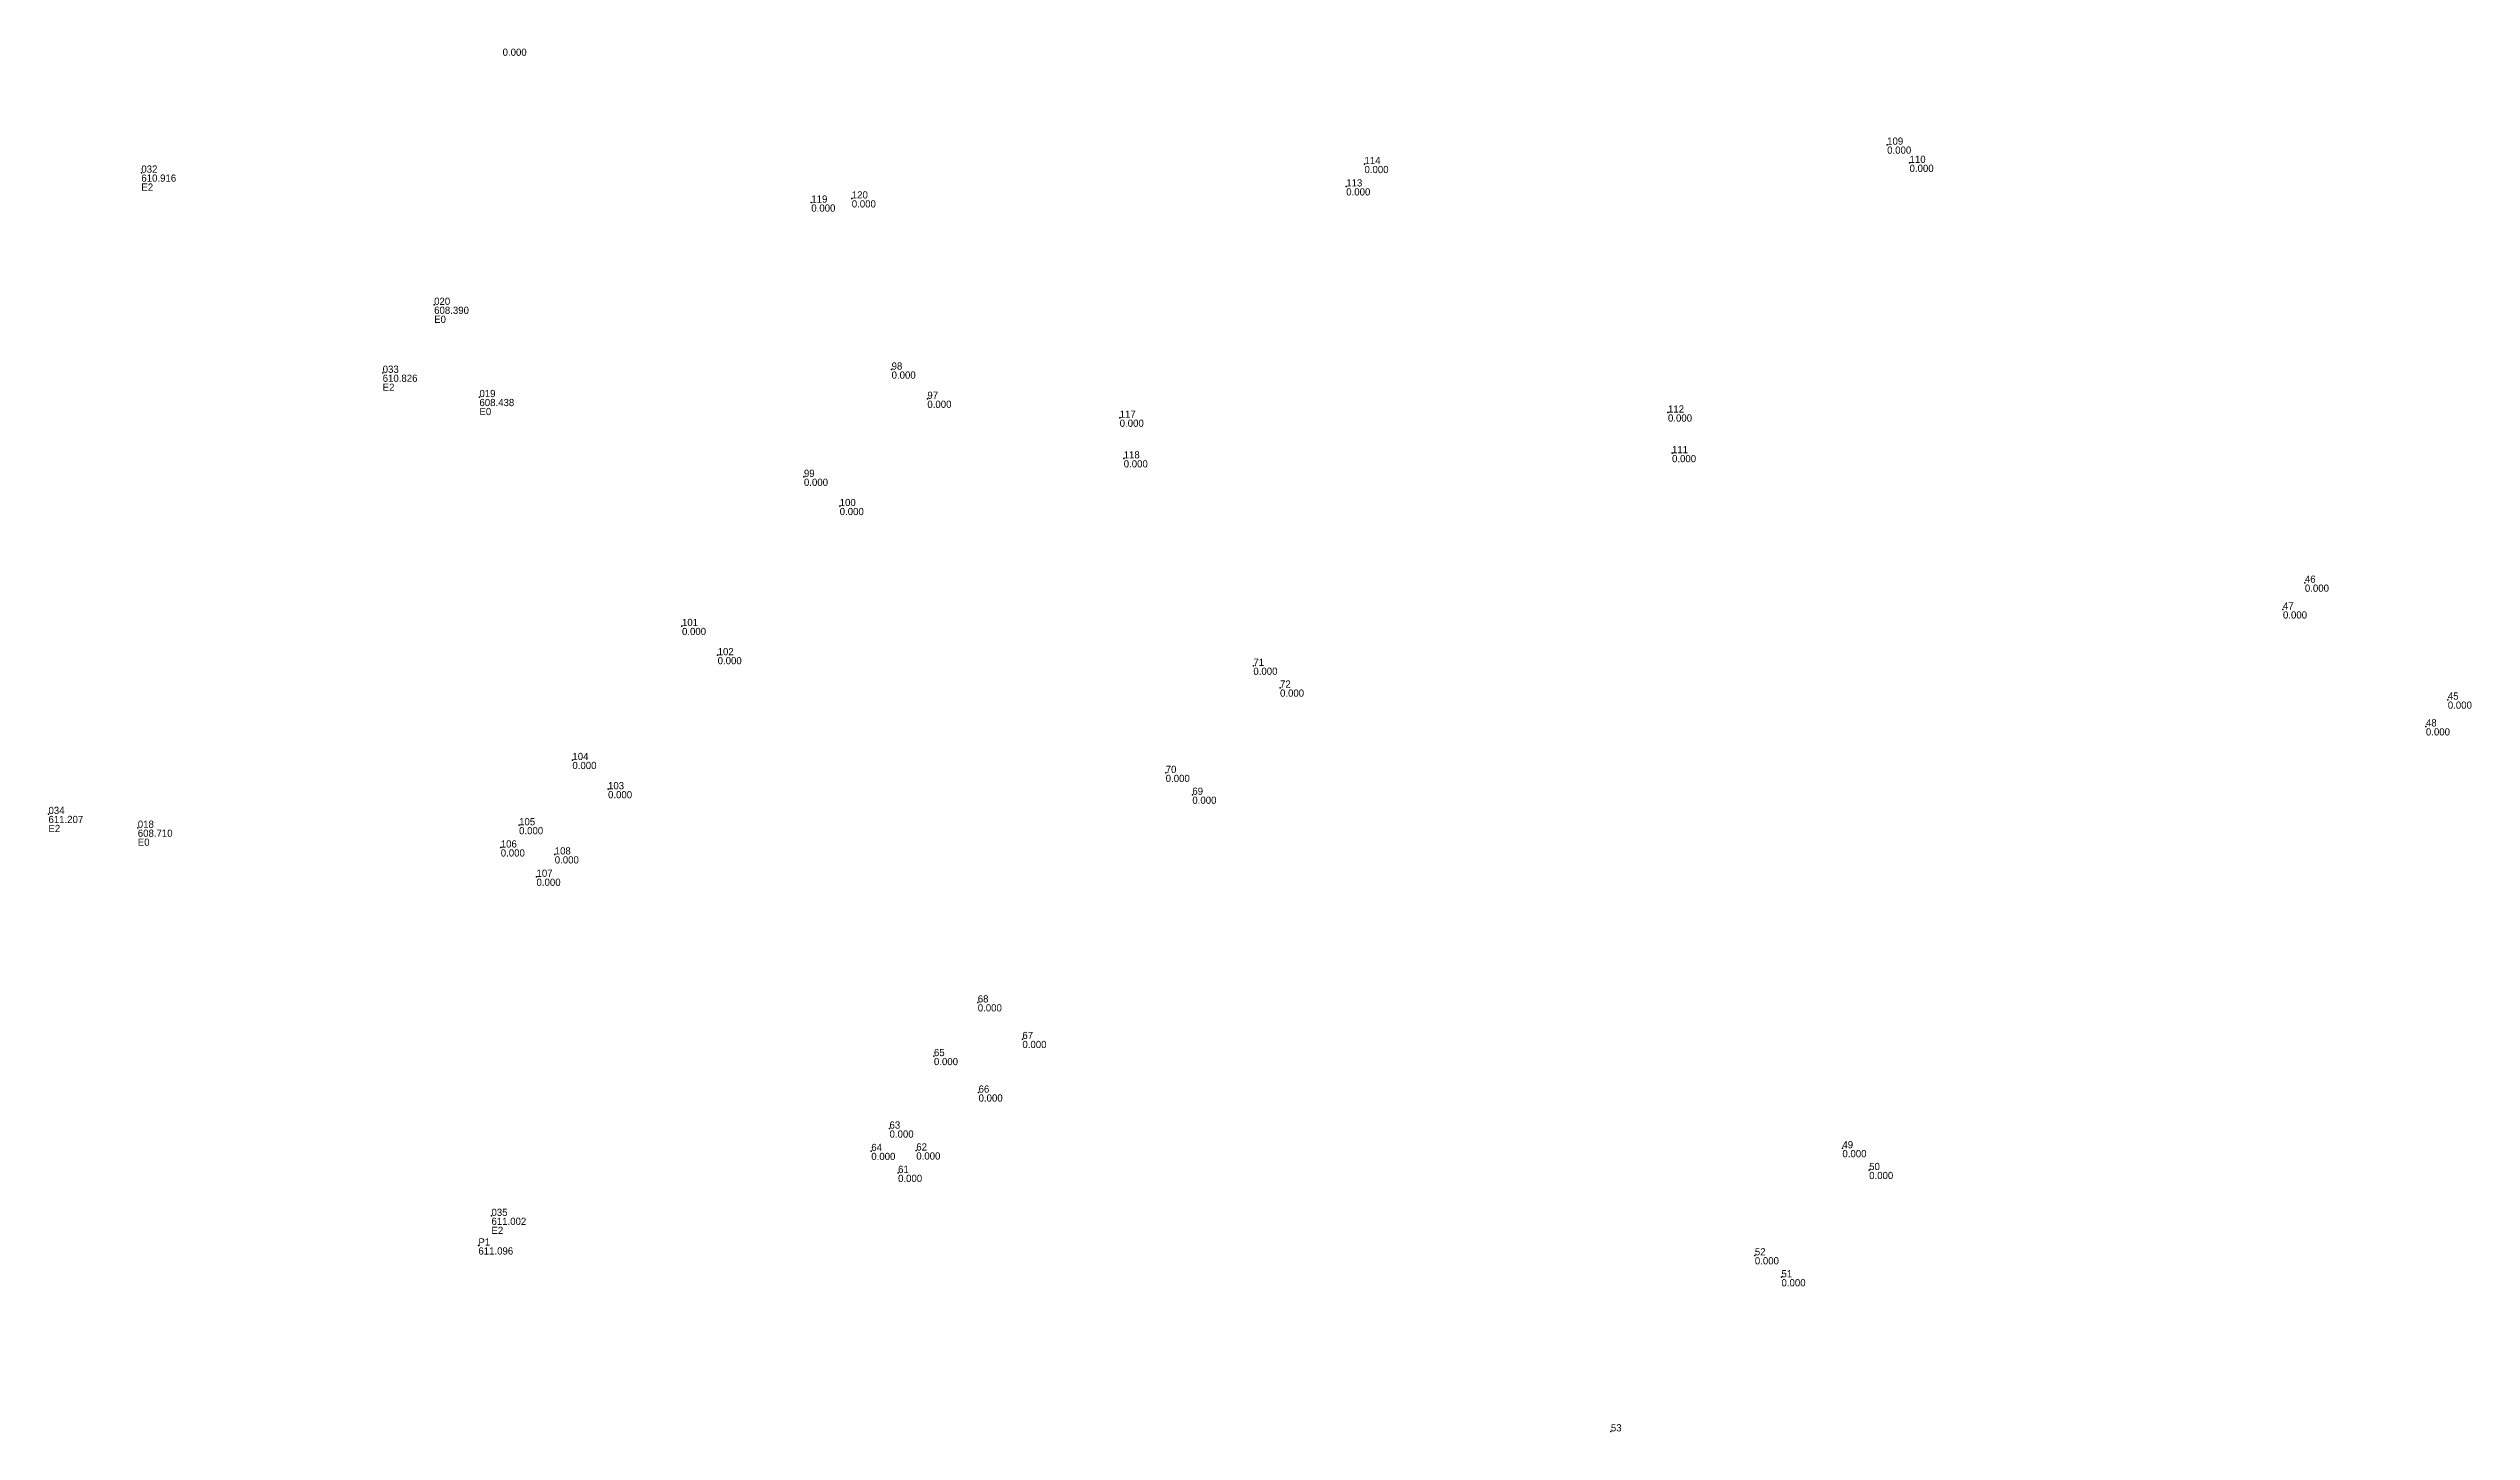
# Model space of a CAD drawing. Header units: metres. Extents: x 7512575.9 to 7512638.6, y 4691701.6 to 4691749.4.
# Drawn here: x 7512584.02 to 7512605.03, y 4691713.46 to 4691725.44 of the extents above; entities that cross this region are included whole.
import ezdxf

# ---------------------------------------------------------------- set-up
doc = ezdxf.new("R2010")
doc.units = ezdxf.units.M
doc.header["$PDSIZE"] = 0.935993
doc.layers.get('0').update_dxf_attribs({"color": 8})
for name, color, linetype in [('PNTDESC', 1, 'Continuous'), ('PNTELEV', 2, 'Continuous'), ('PNTNO', 3, 'Continuous')]:
    doc.layers.add(name, color=color, linetype=linetype)

msp = doc.modelspace()

# ---------------------------------------------------------------- linework, layer by layer
for p in [(7512595.43, 4691724.438), (7512599.961, 4691724.606), (7512600.155, 4691724.448), (7512584.827609, 4691724.363357, 610.916196), (7512595.272, 4691724.244), (7512590.635, 4691724.104), (7512590.986, 4691724.14), (7512587.365631, 4691723.218224, 608.390455), (7512586.919434, 4691722.629733, 610.825673), (7512591.331, 4691722.657), (7512587.758214, 4691722.419276, 608.437964), (7512591.641, 4691722.404), (7512593.308, 4691722.24), (7512598.061, 4691722.285), (7512598.096, 4691721.933), (7512590.571, 4691721.728), (7512593.343, 4691721.888), (7512590.881, 4691721.475), (7512603.582, 4691720.811), (7512589.514, 4691720.436), (7512603.392, 4691720.579), (7512589.823, 4691720.183), (7512594.467, 4691720.091), (7512594.698, 4691719.902), (7512604.821, 4691719.798), (7512604.631, 4691719.566), (7512588.564, 4691719.275), (7512588.873, 4691719.022), (7512593.707, 4691719.163), (7512593.938, 4691718.974), (7512584.022273, 4691718.807351, 611.206727), (7512584.796668, 4691718.688203, 608.709506), (7512588.102, 4691718.71), (7512587.943, 4691718.517), (7512588.411, 4691718.457), (7512588.253, 4691718.263), (7512592.078, 4691717.175), (7512591.698, 4691716.71), (7512592.465, 4691716.858), (7512592.085, 4691716.394), (7512591.313, 4691716.082), (7512591.155, 4691715.888), (7512591.545, 4691715.892), (7512599.573, 4691715.912), (7512591.387, 4691715.698), (7512599.805, 4691715.723), (7512587.862482, 4691715.325693, 611.001876), (7512587.749, 4691715.069, 611.096), (7512598.814, 4691714.984), (7512599.045, 4691714.794), (7512597.566, 4691713.459)]:
    msp.add_point(p)

# ---------------------------------------------------------------- texts
at = {"layer": 'PNTDESC', "color": 8}
for s, p in [('E2', (7512584.827609, 4691724.207358)), ('E0', (7512587.365631, 4691723.062225)), ('E2', (7512586.919434, 4691722.473734)), ('E0', (7512587.758214, 4691722.263277)), ('E2', (7512584.022273, 4691718.651352)), ('E0', (7512584.796668, 4691718.532204)), ('E2', (7512587.862482, 4691715.169694))]:
    msp.add_text(s, height=0.0624, dxfattribs=at).set_placement(p)
at = {"layer": 'PNTELEV'}
for s, p in [('0.000', (7512587.959, 4691725.376001)), ('0.000', (7512599.961, 4691724.528001)), ('0.000', (7512600.155, 4691724.370001)), ('610.916', (7512584.827609, 4691724.285358)), ('0.000', (7512595.272, 4691724.166001)), ('0.000', (7512595.43, 4691724.360001)), ('0.000', (7512590.635, 4691724.026001)), ('0.000', (7512590.986, 4691724.062001)), ('608.390', (7512587.365631, 4691723.140224)), ('610.826', (7512586.919434, 4691722.551734)), ('0.000', (7512591.331, 4691722.579001)), ('608.438', (7512587.758214, 4691722.341276)), ('0.000', (7512591.641, 4691722.326001)), ('0.000', (7512593.308, 4691722.162001)), ('0.000', (7512598.061, 4691722.207001)), ('0.000', (7512598.096, 4691721.855001)), ('0.000', (7512590.571, 4691721.650001)), ('0.000', (7512593.343, 4691721.810001)), ('0.000', (7512590.881, 4691721.397001)), ('0.000', (7512603.582, 4691720.733001)), ('0.000', (7512603.392, 4691720.501001)), ('0.000', (7512589.514, 4691720.358001)), ('0.000', (7512589.823, 4691720.105001)), ('0.000', (7512594.467, 4691720.013001)), ('0.000', (7512594.698, 4691719.824001)), ('0.000', (7512604.821, 4691719.720001)), ('0.000', (7512604.631, 4691719.488001)), ('0.000', (7512588.564, 4691719.197001)), ('0.000', (7512588.873, 4691718.944001)), ('0.000', (7512593.707, 4691719.085001)), ('611.207', (7512584.022273, 4691718.729352)), ('0.000', (7512593.938, 4691718.896001)), ('608.710', (7512584.796668, 4691718.610203)), ('0.000', (7512588.102, 4691718.632001)), ('0.000', (7512587.943, 4691718.439001)), ('0.000', (7512588.411, 4691718.379001)), ('0.000', (7512588.253, 4691718.185001)), ('0.000', (7512592.078, 4691717.097001)), ('0.000', (7512591.698, 4691716.632001)), ('0.000', (7512592.465, 4691716.780001)), ('0.000', (7512592.085, 4691716.316001)), ('0.000', (7512591.313, 4691716.004001)), ('0.000', (7512591.155, 4691715.810001)), ('0.000', (7512591.545, 4691715.814001)), ('0.000', (7512599.573, 4691715.834001)), ('0.000', (7512591.387, 4691715.620001)), ('0.000', (7512599.805, 4691715.645001)), ('611.002', (7512587.862482, 4691715.247693)), ('611.096', (7512587.749, 4691714.991001)), ('0.000', (7512598.814, 4691714.906001)), ('0.000', (7512599.045, 4691714.716001))]:
    msp.add_text(s, height=0.0624, dxfattribs=at).set_placement(p)
at = {"layer": 'PNTNO', "color": 8}
for s, p in [('109', (7512599.961, 4691724.606)), ('032', (7512584.827609, 4691724.363357)), ('114', (7512595.43, 4691724.438)), ('110', (7512600.155, 4691724.448)), ('113', (7512595.272, 4691724.244)), ('119', (7512590.635, 4691724.104)), ('120', (7512590.986, 4691724.14)), ('020', (7512587.365631, 4691723.218224)), ('033', (7512586.919434, 4691722.629733)), ('98', (7512591.331, 4691722.657)), ('019', (7512587.758214, 4691722.419276)), ('97', (7512591.641, 4691722.404)), ('112', (7512598.061, 4691722.285)), ('117', (7512593.308, 4691722.24)), ('118', (7512593.343, 4691721.888)), ('111', (7512598.096, 4691721.933)), ('99', (7512590.571, 4691721.728)), ('100', (7512590.881, 4691721.475)), ('46', (7512603.582, 4691720.811)), ('101', (7512589.514, 4691720.436)), ('47', (7512603.392, 4691720.579)), ('102', (7512589.823, 4691720.183)), ('71', (7512594.467, 4691720.091)), ('72', (7512594.698, 4691719.902)), ('45', (7512604.821, 4691719.798)), ('48', (7512604.631, 4691719.566)), ('104', (7512588.564, 4691719.275)), ('70', (7512593.707, 4691719.163)), ('103', (7512588.873, 4691719.022)), ('69', (7512593.938, 4691718.974)), ('034', (7512584.022273, 4691718.807351)), ('105', (7512588.102, 4691718.71)), ('018', (7512584.796668, 4691718.688203)), ('106', (7512587.943, 4691718.517)), ('108', (7512588.411, 4691718.457)), ('107', (7512588.253, 4691718.263)), ('68', (7512592.078, 4691717.175)), ('67', (7512592.465, 4691716.858)), ('65', (7512591.698, 4691716.71)), ('66', (7512592.085, 4691716.394)), ('63', (7512591.313, 4691716.082)), ('64', (7512591.155, 4691715.888)), ('62', (7512591.545, 4691715.892)), ('49', (7512599.573, 4691715.912)), ('61', (7512591.387, 4691715.698)), ('50', (7512599.805, 4691715.723)), ('035', (7512587.862482, 4691715.325693)), ('P1', (7512587.749, 4691715.069)), ('52', (7512598.814, 4691714.984)), ('51', (7512599.045, 4691714.794)), ('53', (7512597.566, 4691713.459))]:
    msp.add_text(s, height=0.0624, dxfattribs=at).set_placement(p)

doc.saveas('drawing.dxf')
